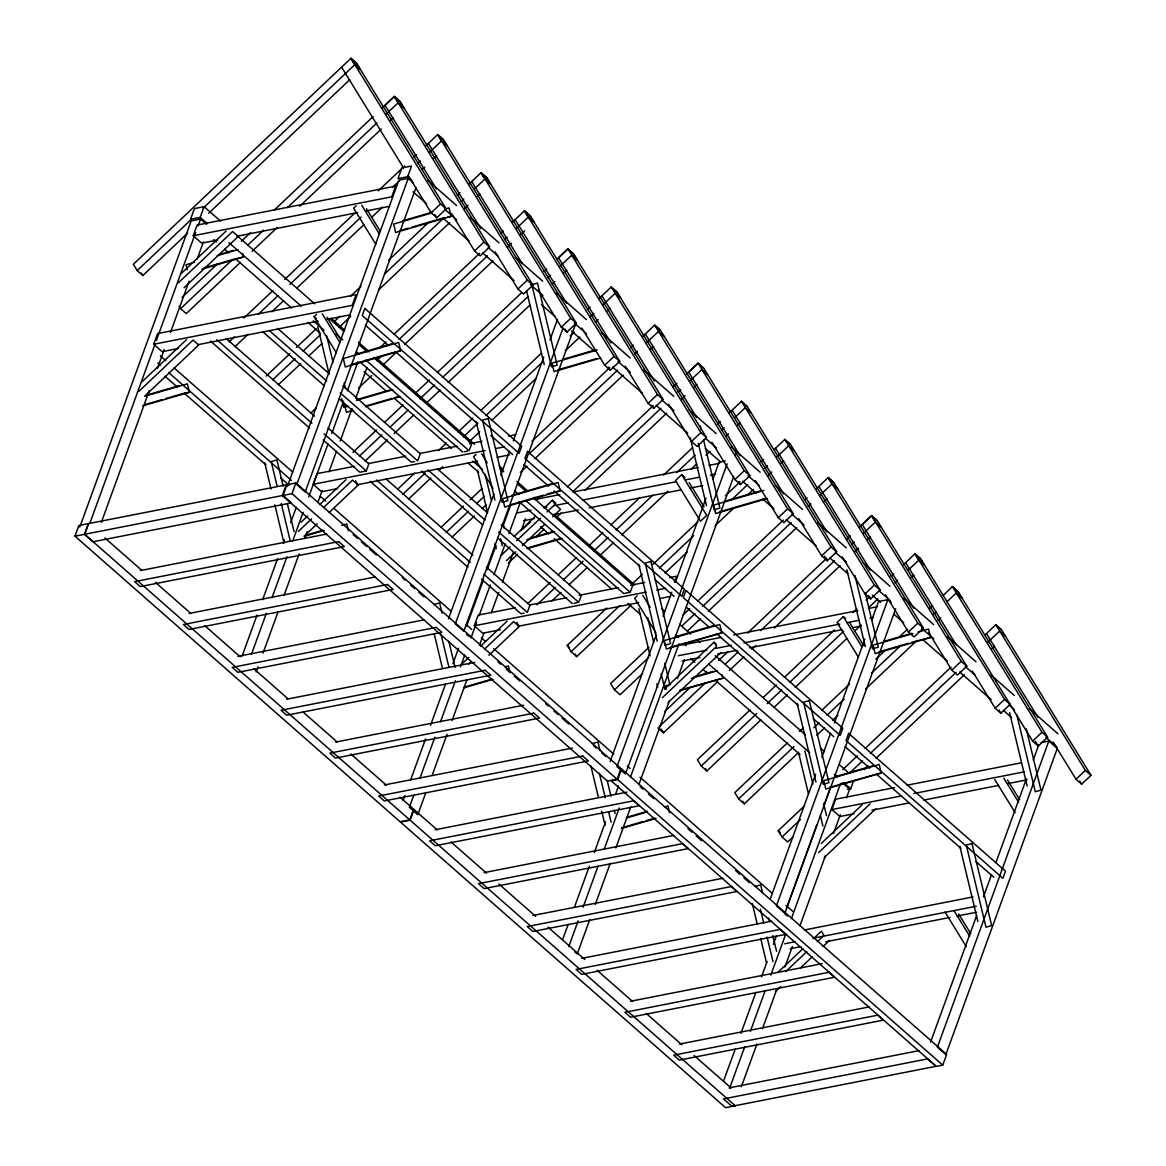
<?xml version="1.0" encoding="UTF-8"?>
<svg xmlns="http://www.w3.org/2000/svg" width="1166" height="1166" viewBox="0 0 1166 1166"><rect width="100%" height="100%" fill="white"/><g stroke="black" fill="none" stroke-linecap="round" stroke-linejoin="round"><path stroke-width="1.5" d="M399.967 797.15L413.639 809.146L409.732 819.844L400.084 821.738L74.988 536.185L78.88 525.487L295.887 482.957L620.982 768.511L617.076 779.209L607.428 781.103L282.332 495.55L286.224 484.837M79.798 527.061L191.239 220.855L200.596 219.019L206.63 224.324M88.456 523.636L84.55 534.334L93.003 541.767L291.485 502.867L283.032 495.433L286.923 484.735M153.737 344.247L157.629 333.549L356.111 294.648L352.219 305.346L153.737 344.247L162.191 351.68L178.15 348.547M193.235 235.736L197.127 225.038L395.609 186.137L391.718 196.835L193.235 235.736L201.689 243.155L217.634 240.036M88.543 523.592L84.652 534.29L409.732 819.844M204.079 206.674L194.431 208.568L190.539 219.266L200.188 217.372L204.079 206.674L220.476 221.074M89.767 523.519L155.136 343.897M156.39 340.472L195.611 232.704M198.103 225.869L200.596 219.019M101.325 522.383L149.277 390.668M157.366 368.427L164.217 349.611M170.44 332.514L189.125 281.195M197.214 258.954L203.438 241.843M287.419 486.368L398.874 180.162L408.217 178.325L413.041 182.566M74.988 536.185L291.996 493.655L295.887 482.957M407.663 176.707L411.554 166.009L401.891 167.904L398 178.602L407.663 176.707L411.758 180.307M408.217 178.325L296.762 484.531L305.215 491.965L416.043 187.464M242.105 656.094L257.059 615.036M262.656 599.645L277.595 558.587M283.207 543.196L284.446 539.771M290.669 522.66L296.281 507.268M337.586 488.612L321.641 491.731L313.188 484.313L317.079 473.615L354.304 466.313M251.462 654.257L266.402 613.199M271.999 597.808L286.953 556.75M292.549 541.359L303.131 512.282M308.742 496.876L328.04 443.852M331.771 433.592L343.606 401.089M347.337 390.814L357.933 361.737M256.17 671.951L258.05 666.821M263.02 653.135L277.974 612.077M284.198 594.966L299.137 553.908M304.734 538.517L307.226 531.681M317.808 502.59L322.18 490.624M329.016 471.807L336.493 451.271M340.224 441.01L352.059 408.508M355.79 398.247L366.999 367.45M323.142 440.005L359.828 472.23L366.27 470.962L368.864 463.835L328.098 428.024M469.65 449.376L471.72 443.678L373.907 357.743M448.487 618.825L493.947 493.947M500.797 475.13L509.513 451.169M513.332 440.821L543.75 357.087M549.973 339.991L557.45 319.455M563.061 327.894L455.352 623.825L463.806 631.258L575.246 325.052M403.115 800.576L404.981 795.431M410.592 780.039L425.532 738.982M430.516 725.296L445.456 684.253M452.918 663.716L458.53 648.325M466.619 626.084L483.438 579.896M487.169 569.635L495.885 545.688M503.362 525.152L510.825 504.63M500.447 629.742L482.724 633.225L474.27 625.792L478.162 615.094L515.372 607.807M413.711 795.314L409.353 807.295L417.807 814.713L425.896 792.472M419.935 778.203L434.874 737.16M440.486 721.754L455.425 680.696M460.41 667.025L464.768 655.044M470.991 637.933L476.588 622.542M479.08 615.692L490.288 584.909M494.02 574.649L505.228 543.852M508.974 533.591L520.182 502.794M410.199 820.252L735.294 1105.805L725.631 1107.7L400.536 822.147L410.199 820.252L414.09 809.554L437.323 829.944M432.12 775.375L447.059 734.318M452.044 720.632L466.983 679.574M479.445 645.366L483.803 633.386M491.28 612.864L498.742 592.328M502.473 582.067L513.069 552.99M521.158 530.749L525.516 518.768M579.298 600.942L581.368 595.243L501.22 524.831M519.162 501.657L623.766 593.552L630.208 592.284L632.803 585.157L533.62 498.042M674.414 582.315L676.63 576.193L669.546 577.593M610.124 761.587L656.196 635.004M663.046 616.187L671.762 592.226M675.493 581.965L705.998 498.144M712.849 479.328L719.072 462.217L725.31 461.007M727.176 463.82L616.974 766.601L625.428 774.02L733.764 476.369M735.527 454.623L736.65 451.563L731.184 446.767M617.674 779.588L621.565 768.89L946.661 1054.443L942.755 1065.141L936.327 1066.409L611.232 780.856L617.674 779.588L942.755 1065.141M735.848 454.9L736.956 451.84L760.174 472.245M562.551 939.825L568.163 924.434M574.386 907.323L589.326 866.265M594.31 852.579L605.518 821.782M615.473 794.425L618.592 785.869M568.789 946.544L578.132 920.892M583.117 907.206L598.056 866.149M604.279 849.037L619.219 807.98M630.427 777.197L678.991 643.763M589.69 919.755L577.243 953.963L574.823 951.85M595.301 904.364L610.241 863.306M615.852 847.915L630.791 806.857M638.881 784.616L669.386 700.795M677.49 678.554L684.34 659.737M770.187 899.132L815.632 774.253M821.855 757.142L830.571 733.195M834.317 722.935L864.822 639.114M871.672 620.297L878.523 601.481L887.865 599.645L891.48 602.822M887.865 599.645L776.41 905.851L784.864 913.269L895.692 608.783M723.518 1081.217L735.352 1048.715M740.949 1033.324L755.903 992.266M761.5 976.86L767.111 961.469M773.335 944.358L776.439 935.817M786.409 908.445L816.914 824.624M823.764 805.808L830.615 786.992M729.756 1087.936L744.695 1046.879M750.306 1031.487L765.246 990.43M770.857 975.038L785.797 933.981M791.393 918.589L840.584 783.435M854.11 813.722L839.855 816.521L831.926 809.554L835.701 799.176L894.555 787.648M741.328 1086.814L756.894 1044.036M762.491 1028.645L776.818 989.307M784.907 967.066L792.384 946.53M799.847 926.008L825.382 855.873M833.471 833.632L840.322 814.815M846.545 797.704L849.664 789.163L842.42 782.794M847.463 789.397L850.684 788.755L853.468 781.118M930.526 1042.229L976.598 915.645M983.448 896.829L991.537 874.587M995.895 862.621L1026.415 778.801M1033.251 759.97L1038.862 744.578M1048.832 741.037L937.377 1047.243L945.83 1054.662L1057.285 748.47L1048.832 741.037L1041.049 742.567M408.289 175.614L431.172 212.81L436.798 217.751L446.17 208.889L356.592 63.255L350.951 58.3L133.361 264.303L137.209 270.57L142.85 275.526L187.668 233.113M137.209 270.57L191.253 219.427M203.117 208.189L354.712 64.742L350.849 58.475L356.49 63.416L360.352 69.683L354.712 64.742M208.758 213.145L349.8 79.667M181.138 273.602L226.058 231.101M178.413 282.784L232.588 231.524L238.228 236.479L184.053 287.74M451.679 213.728L474.547 250.923L480.188 255.864L489.545 247.003L399.982 101.355L394.341 96.414L384.984 105.275L436.434 188.936M182.013 297.417L217.605 263.735M241.333 241.289L250.559 232.559M274.287 210.099L373.149 116.542M382.375 107.811L394.239 96.574L399.88 101.529L403.728 107.797L398.102 102.856L394.239 96.574M240.283 262.481L186.239 313.625L180.599 308.684L232.005 260.033M247.833 245.064L263.647 230.096M287.375 207.635L377.012 122.809M386.238 114.079L398.102 102.856M252.148 251.258L277.187 227.559M299.604 206.353L381.326 129.003M390.552 120.273L393.19 117.781M141.64 382.127L186.56 339.612M138.914 391.31L193.09 340.049L198.73 344.99L144.555 396.265M356.111 205.799L353.619 208.16L375.875 244.335M243.854 318.07L272.859 290.625M284.723 279.403L354.581 213.276M378.309 190.83L404.675 165.878M413.901 157.148L416.539 154.655M425.765 145.925L437.731 134.527L443.371 139.468L532.935 285.116L523.578 293.978L517.937 289.022L495.069 251.841M229.265 341.798L234.526 336.814M258.254 314.354L278.033 295.639M289.897 284.417L361.081 217.051M392.709 187.114L399.311 180.876M417.763 163.415L420.401 160.923M429.627 152.192L441.491 140.955L437.629 134.688L443.269 139.643L447.117 145.91L441.491 140.955M234.891 346.754L248.081 334.278M271.809 311.818L283.673 300.595M296.849 288.119L364.084 224.499M371.983 217.022L382.535 207.038M422.077 169.609L424.715 167.117M433.941 158.387L436.58 155.894M336.376 352.861L314.12 316.671L316.613 314.31M431.172 212.81L440.529 203.948L350.951 58.3M266.154 376.137L289.882 353.677M296.47 347.439L316.248 328.739M350.514 296.295L361.066 286.326M388.744 260.12L428.286 222.706M457.291 195.261L459.929 192.754M469.155 184.024L481.121 172.626L486.761 177.582L576.325 323.23L566.967 332.091L561.327 327.136L538.459 289.955M272.655 379.912L295.056 358.705M302.971 351.214L320.096 335.006M334.598 321.277L339.874 316.292M384.693 273.879L442.686 218.989M461.153 201.529L463.776 199.036M474.329 189.052L484.867 179.068L481.019 172.801L486.659 177.757L490.507 184.024L484.867 179.068M278.28 384.867L300.697 363.661M308.596 356.169L321.787 343.693M338.912 327.486L350.777 316.248M378.469 290.057L449.639 222.691M464.141 208.976L468.105 205.231M477.331 196.5L479.969 194.008M474.547 250.923L483.919 242.062L394.341 96.414M310.856 412.997L316.132 408.013M379.402 348.138L385.99 341.9M393.904 334.409L479.59 253.328M500.68 233.36L503.318 230.868M512.544 222.138L524.511 210.74L530.136 215.695L619.714 361.343L610.357 370.205L604.717 365.25L581.849 328.069M376.676 360.644L381.938 355.645M399.078 339.437L487.403 255.85M504.528 239.642L507.166 237.15M516.392 228.405L528.256 217.182L524.409 210.915L530.034 215.87L533.897 222.138L528.256 217.182M358.574 388.045L371.765 375.569M383.629 364.346L396.804 351.87M404.719 344.378L493.029 260.805M507.531 247.09L511.48 243.344M520.721 234.614L524.671 230.868M517.937 289.022L527.309 280.161L437.731 134.527M625.238 366.182L648.107 403.363L653.732 408.319L663.104 399.457L573.526 253.809L567.9 248.854L558.529 257.715L610.94 342.935M352.934 452.364L376.662 429.904M384.561 422.427L403.028 404.952M414.877 393.729L429.38 380.014M437.294 372.522L521.654 292.681M544.07 271.474L546.708 268.982M557.246 258.998L567.798 249.028L573.424 253.969L577.287 260.251L571.646 255.296L559.782 266.518M359.419 456.139L381.836 434.933M389.735 427.441L408.202 409.98M420.066 398.757L434.554 385.028M442.468 377.551L528.154 296.456M547.918 277.756L550.556 275.249M365.06 461.08L387.462 439.874M394.064 433.635L413.828 414.936M427.018 402.459L440.194 389.983M448.108 382.492L529.83 305.157M552.232 283.95L554.87 281.458M564.096 272.713L566.734 270.221M301.09 522.193L307.693 515.94M319.586 504.674L346.011 479.678M298.365 531.375L311.584 518.87M323.478 507.604L352.54 480.1L358.181 485.056L329.103 512.559M304.005 536.316L317.225 523.811M561.327 327.136L570.699 318.274L481.121 172.626M397.635 489.224L414.775 473.002M438.503 450.557L446.403 443.065M458.267 431.843L472.769 418.113M480.684 410.636L541.315 353.254M587.46 309.588L590.083 307.095M599.309 298.365L611.275 286.967L616.916 291.923L706.494 437.556L697.122 446.418L691.496 441.477L668.628 404.281M402.809 494.253L425.226 473.032M463.441 436.856L477.943 423.141M485.858 415.65L542.54 362.014M570.218 335.823L574.168 332.077M589.996 317.108L593.946 313.363M603.172 304.632L615.036 293.409L620.676 298.35L616.814 292.083L611.173 287.142M408.45 499.194L430.852 477.987M438.766 470.51L442.716 466.764M469.082 441.812L479.634 431.828M491.484 420.605L536.302 378.192M565.306 350.747L579.808 337.032M595.622 322.064L598.26 319.557M607.486 310.826L610.124 308.334M476.063 454.376L473.571 456.737L493.043 488.394M604.717 365.25L614.074 356.388L524.511 210.74M441.025 527.338L463.427 506.131M470.029 499.893L481.893 488.656M531.973 441.258L609.745 367.654M630.835 347.701L633.473 345.209M642.699 336.478L654.665 325.081L660.306 330.022L749.884 475.67L740.512 484.531L734.871 479.59L712.003 442.395M446.199 532.352L468.601 511.145M476.515 503.668L484.429 496.177M529.247 453.763L617.557 370.19M634.698 353.968L637.336 351.476M646.562 342.746L658.426 331.523L664.066 336.464M451.84 537.307L474.241 516.101M482.156 508.609L486.105 504.878M520.371 472.434L526.974 466.196M534.873 458.719L623.198 375.131M650.876 348.94L653.514 346.448M648.107 403.363L657.464 394.502L567.9 248.854M514.089 536.491L535.238 516.48M544.478 507.735L552.407 500.229L555.788 503.202M755.393 480.509L778.261 517.689L783.902 522.645L793.259 513.783L703.696 368.135L698.055 363.194L688.698 372.056L740.148 455.717M522.645 529.262L530.545 521.785M567.463 486.849L653.135 405.768M672.913 387.054L676.863 383.322M686.089 374.577L697.953 363.355L703.594 368.31M500.812 555.672L510.052 546.927M516.655 540.674L540.441 518.156M547.043 511.903L554.972 504.412L552.407 500.229M572.637 491.877L660.947 408.304M678.087 392.082L680.725 389.59M689.951 380.859L701.815 369.622L707.441 374.577M506.438 560.627L515.693 551.868M522.295 545.615L544.755 524.365M552.684 516.859L560.613 509.353L554.972 504.412M508.405 562.945L517.631 554.214M536.083 536.754L543.997 529.262M557.173 516.786L561.123 513.04M584.851 490.595L666.588 413.245M681.09 399.53L685.04 395.784M694.266 387.054L696.904 384.561M691.496 441.477L700.853 432.615L611.275 286.967M462.159 663.673L468.761 657.42M480.654 646.168L507.079 621.157M527.804 603.551L550.206 582.344M558.12 574.867L576.572 557.406M588.436 546.169L602.939 532.454M610.838 524.962L639.842 497.518M663.571 475.072L692.575 447.627M717.615 423.928L720.253 421.422M729.479 412.691L741.445 401.293L747.085 406.249L836.649 551.897L827.292 560.759L821.651 555.803L798.783 518.622M468.688 664.11L471.341 661.603M484.546 649.098L513.623 621.595L519.249 626.536L488.86 655.292M536.928 604.833L555.38 587.373M563.295 579.881L583.058 561.181M593.611 551.197L608.113 537.468M616.012 529.991L652.931 495.054M676.659 472.609L695.111 455.148M721.477 430.196L724.115 427.703M734.653 417.72L745.205 407.736L750.831 412.691M681.702 474.664L675.464 480.567L700.489 521.26L706.742 515.357L681.702 474.664L685.083 477.623M551.795 601.058L561.021 592.328M568.921 584.836L587.387 567.376M600.563 554.899L613.739 542.423M621.653 534.946L667.783 491.28M691.511 468.819L696.787 463.835M706.013 455.104L709.977 451.359M725.791 436.39L728.429 433.898M737.655 425.167L740.293 422.675M734.871 479.59L744.243 470.729L654.665 325.081M630.762 605.489L576.718 656.633L571.092 651.677L567.23 645.41L606.772 607.982M633.138 583.044L642.364 574.299M652.916 564.329L697.734 521.916M725.412 495.71L739.914 481.995M761.004 462.028L763.643 459.535M774.18 449.566L784.835 439.407L790.461 444.363L880.038 590.011L870.681 598.872L865.041 593.917L842.173 556.736M571.092 651.677L619.86 605.518M659.402 568.104L693.683 535.66M731.898 499.485L747.727 484.517M764.852 468.309L767.49 465.802M776.716 457.072L788.58 445.849L794.221 450.805M637.146 595.855L634.654 598.216L655.977 632.89M665.043 573.045L687.444 551.839M715.137 525.647L733.589 508.187M748.091 494.457L753.353 489.472M767.855 475.743L771.819 472.011M781.045 463.281L783.683 460.774M778.261 517.689L787.633 508.828L698.055 363.194M648.85 647.349L610.62 683.524L614.482 689.791L620.108 694.747L642.524 673.54M683.116 614.905L689.704 608.667M697.618 601.19L783.304 520.109M804.394 500.141L807.032 497.649M816.258 488.918L828.224 477.521L833.85 482.476L923.428 628.11L914.057 636.971L908.431 632.03L885.562 594.835M614.482 689.791L648.748 657.362M681.702 626.171L694.878 613.695M702.792 606.218L791.116 522.63M808.242 506.408L810.88 503.916M820.106 495.186L831.97 483.963L828.122 477.696L833.748 482.637M687.342 631.127L700.518 618.65M708.432 611.159L796.742 527.586M824.42 501.38L827.058 498.888M665.145 688.45L714.029 642.189L716.274 644.171M662.419 697.632L716.594 646.372L714.029 642.189M821.651 555.803L831.023 546.941L741.445 401.293M668.06 702.588L720.909 652.566M928.952 632.949L951.82 670.144L957.446 675.085L966.818 666.223L877.24 520.59L871.614 515.634L862.242 524.496L913.707 608.156M664.547 711.654L689.602 687.955M704.104 674.225L706.727 671.733M718.591 660.51L727.817 651.779M747.595 633.065L826.694 558.208M846.458 539.508L850.408 535.762M859.648 527.032L871.512 515.795L877.138 520.75M659.184 726.651L705.313 682.999M725.092 664.285L738.267 651.809M760.684 630.602L834.492 560.744M851.632 544.522L854.27 542.03M863.496 533.299L875.36 522.077L871.512 515.795M657.857 727.905L663.498 732.846L717.542 681.702M729.406 670.479L743.908 656.764M751.822 649.273L755.772 645.527M774.224 628.066L840.132 565.699M854.634 551.97L858.584 548.224M867.81 539.494L870.448 537.001M865.041 593.917L874.398 585.055L784.835 439.407M845.583 618.607L843.324 616.625L837.086 622.527L858.409 657.201M750.117 709.846L697.399 759.736L701.247 766.018L706.888 770.959L760.932 719.816M763.307 697.37L776.483 684.894M784.397 677.417L834.477 630.004M852.944 612.544L856.893 608.798M866.119 600.067L868.757 597.575M891.159 576.368L893.797 573.876M903.023 565.146L914.989 553.748L920.63 558.689L1032.624 741.124L1038.265 746.065L1047.622 737.204L958.058 591.57L952.418 586.615L943.09 595.52M701.247 766.018L756.617 713.621M767.155 703.637L781.657 689.922M789.571 682.431L843.616 631.287M868.655 607.588L877.881 598.858M895.022 582.636L897.66 580.143M908.197 570.159L918.75 560.19L914.887 553.908L920.528 558.864L924.39 565.131L918.75 560.19M774.107 707.339L787.298 694.863M795.197 687.386L846.618 638.735M854.518 631.243L861.106 625.005M911.2 577.607L913.838 575.115M787.546 742.713L734.813 792.618L738.676 798.885L744.302 803.84L798.346 752.682M799.41 731.49L803.359 727.744M821.811 710.283L849.504 684.092M875.855 659.14L885.081 650.409M899.584 636.68L907.498 629.203M929.9 607.996L932.538 605.489M908.431 632.03L917.788 623.169L828.224 477.521M738.676 798.885L794.031 746.488M813.81 727.773L819.086 722.789M826.986 715.297L844.126 699.09M871.804 672.884L900.808 645.454M933.762 614.263L936.4 611.771M946.938 601.787L956.164 593.057L961.804 597.998L957.956 591.73L952.316 586.79M816.812 735.221L824.712 727.744M832.626 720.253L837.902 715.268M865.58 689.062L916.986 640.411M938.076 620.458L940.714 617.965M792.967 836.955L787.691 841.939L782.065 836.999L778.203 830.731L804.569 805.779M842.799 769.604L857.287 755.874M865.201 748.397L950.888 667.302M985.153 634.872L995.808 624.728L1001.434 629.669L1091.012 775.317L1081.654 784.179L1076.014 779.238L1053.146 742.042M951.82 670.144L961.178 661.282L871.614 515.634M782.065 836.999L800.517 819.523M849.285 773.379L862.461 760.902M870.375 753.411L956.062 672.33M987.689 642.393L999.553 631.17L1005.194 636.111M864.152 769.589L868.102 765.843M876.016 758.366L964.326 674.793M992.018 648.587L994.642 646.095M821.316 843.426L862.272 804.657M818.59 852.608L870.128 803.84M824.231 857.549L875.768 808.781M1004.567 699.396L1010.208 704.337L1000.836 713.198L995.196 708.243L1004.567 699.396L914.989 553.748M777.809 972.473L802.908 948.716M813.474 938.717L821.403 931.211L823.983 935.394L817.366 941.647M785.665 971.657L806.799 951.645M1032.624 741.124L1041.981 732.263L952.418 586.615M775.434 991.61L780.724 986.611M800.546 967.853L812.44 956.601M823.007 946.588L829.609 940.335M1076.014 779.238L1085.371 770.376L995.808 624.728M219.441 254.407L233.287 250.384M194.693 262.219L186.035 264.74L187.245 269.798M217.211 255.66L237.995 249.626M204.137 267.874L237.048 258.313M201.907 269.142L243.49 257.045L242.674 253.678M402.809 220.768L432.251 212.197M431.77 212.955L393.656 224.047L395.682 232.471L451.111 216.351L449.085 207.912L445.616 208.933M399.632 230.708L408.289 228.201M411.758 227.181L444.669 217.605M148.038 394.691L179.214 385.625M145.823 395.944L187.391 383.847L189.402 392.286L142.646 405.885M531.827 284.723L537.511 283.061L557.202 365.162L551.503 366.809L532.25 286.457M144.861 404.631L162.191 399.588M165.645 398.583L182.975 393.554M355.878 354.289L392.257 343.693M350.981 364.725L392.548 352.642M400.71 350.864L345.282 366.999L343.27 358.56L398.699 342.44L400.71 350.864L394.283 352.132M357.015 399.559L391.659 389.488M356.519 400.317L392.898 389.735M348.153 406.264L343.883 407.502L341.784 398.772M365.964 405.972L391.951 398.422M353.356 410.257L346.419 412.268L344.407 403.844M365.468 406.73L400.113 396.659M562.901 359.376L595.811 349.8M597.065 350.048L552.028 363.151L554.039 371.575L600.811 357.977M558.004 369.826L596.103 358.734M305.754 535.252L323.069 530.209M305.259 536.01L324.323 530.457M341.638 525.429L346.841 523.913L348.459 530.661M511.874 495.346L551.707 483.759M510.416 504.791L543.327 495.215M546.796 494.209L551.999 492.693M560.161 490.93L504.732 507.05L502.721 498.625L558.15 482.491L560.161 490.93L553.719 492.183M530.763 537.992L553.267 531.448M526.799 539.756L554.52 531.696M527.586 547.947L557.027 539.377M527.09 548.69L561.735 538.619M724.523 501.336L760.902 490.755M763.876 490.492L713.65 505.111L715.662 513.55L767.622 498.421M719.611 511.787L764.648 498.684M433.912 604.527L439.611 602.866L442.118 613.345M504.995 666.879L508.449 665.873L510.067 672.622L506.117 668.963M464.199 687.153L491.906 679.093M463.704 687.911L493.16 679.341M675.216 636.811L713.33 625.719M670.304 647.261L721.783 632.89L719.757 624.466L664.329 640.586L666.354 649.01L721.783 632.89M693.668 677.052L712.717 671.499M670.669 684.355L665.465 685.87L666.282 689.237M691.453 678.306L717.425 670.741M680.099 690.01L722.92 678.175L722.104 674.793M679.618 690.768L722.92 678.175M883.974 641.387L911.681 633.327M912.934 633.575L873.086 645.177L875.112 653.601L930.541 637.481L928.515 629.042L918.123 632.074M879.062 651.838L908.518 643.268M911.972 642.262L930.541 637.481M592.284 743.631L597.969 741.97L600.067 750.7M626.827 817.279L647.611 811.23M626.331 818.022L647.115 811.973M664.445 806.945L667.899 805.939L669.517 812.673M621.915 827.714L642.699 821.68M646.168 820.66L654.826 818.153M621.42 828.472L656.064 818.401M834.667 776.862L872.766 765.785M829.755 787.312L881.234 772.956L879.208 764.517L823.779 780.637L825.805 789.076L881.234 772.956M754.985 886.539L760.669 884.892L762.768 893.622M237.135 236.217L357.641 212.591M366.503 210.857L389.531 206.338M238.651 257.992L243.49 257.045M447.89 216.978L451.111 216.351M197.637 344.728L318.143 321.116M327.005 319.382L350.033 314.864M184.578 393.234L189.402 392.286M395.405 397.417L400.244 396.469M368.471 463.543L405.695 456.241M419.862 453.472L457.087 446.17M469.49 443.736L481.893 441.316M508.478 436.099L515.561 434.714M414.484 461.517L411.263 462.144L339.248 398.903M464.301 451.752L467.522 451.125M313.188 484.313L485.085 450.615M495.71 448.531L504.572 446.797M357.087 484.794L477.594 461.168M497.08 457.349L509.484 454.915M140.27 570.582L326.597 534.072M534.917 499.485L559.767 494.617M573.964 491.833L698.172 467.493M708.826 465.394L719.466 463.31M516.83 512.967L531.026 510.183M543.443 507.749L547 507.05M554.098 505.665L568.294 502.881M582.49 500.097L676.528 481.66M685.404 479.926L699.6 477.142M710.254 475.058L715.574 474.008M523.505 520.736L534.159 518.651M553.675 514.833L578.511 509.95M589.165 507.866L681.44 489.778M690.316 488.044L702.734 485.61M558.631 539.056L561.852 538.43M189.081 613.462L375.408 576.937M237.893 656.341L424.22 619.816M529.553 605.023L566.763 597.735M579.167 595.301L618.155 587.664M630.558 585.23L644.74 582.446M524.117 613.083L520.896 613.71L481.5 579.108M573.949 603.318L577.17 602.691M474.27 625.792L646.153 592.109M656.793 590.025L665.655 588.291M518.156 626.273L638.662 602.662M659.927 598.493L670.567 596.409M286.705 699.206L474.81 662.346M682.183 645.031L721.229 637.379M733.647 634.945L857.87 610.605M868.51 608.506L877.386 606.772M678.291 655.729L706.683 650.162M715.56 648.427L731.534 645.294M743.952 642.86L839.782 624.087M846.88 622.688L859.298 620.254M869.938 618.169L873.494 617.47M682.154 661.035L699.906 657.551M717.644 654.068L737.16 650.249M749.592 647.815L841.867 629.727M852.506 627.643L861.383 625.909M335.517 742.086L523.621 705.211M384.328 784.966L572.433 748.091M435.312 829.74L626.958 792.18M907.031 785.199L1021.168 762.826M484.123 872.62L673.992 835.395M831.926 809.554L901.478 795.926M913.955 793.478L1024.52 771.805M871.949 810.224L909.393 802.893M923.661 800.095L998.562 785.418M1007.482 783.669L1027.1 779.821M532.935 915.485L722.803 878.275M581.747 958.365L771.615 921.155M804.453 929.972L973.027 896.931M784.587 943.79L795.241 941.705M812.979 938.236L976.233 906.23M790.227 948.745L800.867 946.661M825.717 941.793L949.926 917.438M957.024 916.053L976.554 912.235M630.558 1001.244L822.205 963.67M679.37 1044.109L869.238 1006.899M729.158 1087.849L919.027 1050.639M654.563 325.241L660.204 330.197M741.343 401.468L746.983 406.424M784.733 439.582L790.359 444.523M995.706 624.889L1001.332 629.844M831.97 483.963L837.611 488.918M875.36 522.077L881 527.017M427.951 180.409L456.635 205.595M470.292 217.605L498.975 242.79M515.357 257.19L542.686 281.195M556.342 293.191L586.396 319.586M601.423 332.776L630.106 357.977M643.763 369.972L673.817 396.367M688.829 409.572L716.157 433.563M775.201 485.435L802.529 509.425M817.555 522.63L846.239 547.831M862.621 562.231L889.95 586.221M903.606 598.216L933.66 624.612M947.317 636.607L976 661.807M991.027 675.012L1014.245 695.402M1029.272 708.607L1057.956 733.793M440.529 203.948L446.17 208.889M483.919 242.062L489.545 247.003M527.309 280.161L532.935 285.116M570.699 318.274L576.325 323.23M614.074 356.388L619.714 361.343M657.464 394.502L663.104 399.457M700.853 432.615L706.494 437.556M744.243 470.729L749.884 475.67M787.633 508.828L793.259 513.783M831.023 546.941L836.649 551.897M874.398 585.055L880.038 590.011M917.788 623.169L923.428 628.11M961.178 661.282L966.818 666.223M1041.981 732.263L1047.622 737.204M1085.371 770.376L1091.012 775.317M444.538 209.108L456.839 219.908M488.248 247.498L497.809 255.893M530.588 284.693L542.89 295.494M574.299 323.084L586.6 333.884M618.009 361.475L630.31 372.275M661.72 399.88L674.021 410.665M705.43 438.27L716.361 447.861M748.091 475.743L759.022 485.333M791.801 514.133L804.088 524.933M835.512 552.524L846.443 562.129M879.222 590.914L890.154 600.519M921.563 628.11L933.849 638.91M965.273 666.515L974.834 674.91M1008.984 704.905L1014.449 709.7M1045.858 737.291L1056.79 746.896M413.026 191.792L426.683 203.802M443.08 218.188L469.024 240.998M482.695 252.993L514.104 280.583M541.418 304.588L555.089 316.584M571.471 330.984L594.689 351.374M612.456 366.969L642.495 393.365M656.167 405.36L687.576 432.965M705.328 448.56L720.355 461.751M742.523 481.237L756.195 493.233M763.016 499.223L773.947 508.828M786.234 519.628L816.287 546.023M829.944 558.018L847.711 573.614M872.299 595.214L880.49 602.414M894.147 614.409L903.708 622.804M922.831 639.609L947.419 661.209M959.705 671.995L991.129 699.6M1003.416 710.4L1011.622 717.6M365.352 325.227L388.555 345.602M395.361 351.593L477.215 423.477M490.857 435.457L512.676 454.638M523.971 464.549L548.516 486.12M553.981 490.915L639.915 566.399M654.928 579.575L674.021 596.351M686.424 607.253L709.613 627.614M716.434 633.604L798.287 705.503M813.285 718.679L833.748 736.65M845.029 746.575L869.588 768.132M876.409 774.122L960.988 848.411M975.986 861.601L993.723 877.167M236.873 235.474L314.718 303.86M331.115 318.26L344.772 330.255M358.428 342.25L369.36 351.855M376.195 357.845L474.533 444.231M499.121 465.832L503.216 469.432M516.888 481.427L527.804 491.032M534.961 497.299L537.686 499.704M554.083 514.104L634.668 584.895M661.982 608.885L664.722 611.29M679.749 624.48L690.666 634.085M697.501 640.076L700.227 642.481M715.254 655.686L805.415 734.871M820.427 748.062L824.537 751.662M839.549 764.867L849.11 773.262M329.074 318.362L344.014 331.494M358.968 344.626L367.115 351.782M499.66 468.207L503.741 471.793M517.325 483.715L525.472 490.886M335.983 333.855L342.775 339.816M356.373 351.753L359.084 354.143M365.876 360.105L469.126 450.805M514.731 490.857L518.797 494.428M525.589 500.403L630.208 592.284M314.12 316.671L316.38 318.653M200.188 217.372L207.023 223.376M228.871 242.572L301.265 306.162M675.843 635.178L678.583 637.583M708.636 663.979L809.714 752.77M834.302 774.355L837.028 776.76M843.863 782.765L850.684 788.755M683.859 643.515L686.278 645.643M313.246 320.796L324.119 330.342M360.79 362.568L462.698 452.073M472.959 461.095L482.476 469.446M213.757 239.657L216.482 242.062M224.674 249.262L228.784 252.862M235.605 258.852L291.617 308.057M307.999 322.443L320.3 333.243M364.011 371.633L385.859 390.843M394.05 398.043L451.417 448.429M467.814 462.829L478.745 472.419M540.528 526.697L548.72 533.897M554.185 538.692L611.552 589.078M627.949 603.478L640.236 614.278M690.782 658.673L694.878 662.273M703.069 669.473L707.164 673.074M715.37 680.274L800.051 754.664M277.639 328.448L329.264 373.79M342.848 385.727L420.299 453.749L417.705 460.891L340.253 392.869M437.352 468.747L487.621 512.894M269.608 330.809L326.669 380.932M427.966 469.913L485.027 520.036M498.611 531.958L578.773 602.37M263.166 332.062L324.308 385.771M421.524 471.166L482.666 524.875M497.605 537.992L572.331 603.638M226.204 338.534L314.514 416.102M385.931 478.818L472.871 555.191M486.455 567.128L529.932 605.314L527.338 612.456L483.861 574.27M567.23 645.41L569.489 647.392M778.203 830.731L780.462 832.699M216.818 339.7L311.92 423.229M324.148 433.971L366.27 470.962M376.531 479.984L470.277 562.333M210.376 340.953L309.558 428.068M370.103 481.252L467.916 567.172M160.354 355.849L165.82 360.644M173.996 367.829L292.681 472.07M320.329 496.366L325.795 501.161M333.972 508.347L451.286 611.392M466.283 624.582L471.749 629.378M481.427 637.875L485.522 641.46M493.699 648.66L613.739 754.096M627.381 766.077L630.106 768.481M640.032 777.197L772.358 893.418M785.986 905.399L792.807 911.389M157.76 362.99L160.485 365.381M168.676 372.566L291.442 480.407M353.196 534.655L357.292 538.255M361.387 541.84L366.838 546.635M369.578 549.04L376.385 555.031M402.314 577.797L405.039 580.187M410.49 584.982L414.586 588.582M418.681 592.168L424.132 596.963M466.415 634.1L469.155 636.505M497.926 661.778L500.651 664.183M514.293 676.163L519.745 680.959M545.673 703.71L548.399 706.115M553.85 710.91L557.946 714.496M562.041 718.096L568.862 724.086M593.407 745.657L596.147 748.047M601.598 752.842L605.693 756.442M640.163 786.729L642.889 789.12M648.354 793.915L653.805 798.71M687.911 828.662L692.006 832.262M696.102 835.847L701.553 840.642M735.659 870.594L739.74 874.194M743.835 877.794L749.301 882.575M784.762 913.736L787.487 916.126M164.96 376.224L177.247 387.01M184.053 393L265.906 464.899M280.904 478.075L289.095 485.26M291.996 493.655L617.076 779.209M104.925 537.992L141.815 570.378M155.472 582.388L190.991 613.578M204.648 625.574L240.152 656.764M253.824 668.774L287.973 698.769M302.985 711.96L337.134 741.955M350.806 753.95L386.31 785.155M450.98 841.954L486.484 873.145M498.786 883.945L535.66 916.33M547.962 927.13L584.836 959.531M597.123 970.331L632.642 1001.521M646.299 1013.516L681.818 1044.721M694.105 1055.507L730.995 1087.907M1079.745 781.089L1081.654 784.179M986.436 633.59L1037.9 717.25M1035.408 741.416L1038.265 746.065M998.927 710.094L1000.836 713.198M905.632 562.61L956.135 644.725M972.327 671.062L995.196 708.243M1007.526 780.025L1019.58 799.628M1003.751 778.086L1018.574 802.208M818.853 486.382L870.317 570.057M994.729 779.471L1015.12 812.644M868.772 595.768L870.681 598.872M775.463 448.269L826.927 531.944M824.435 556.109L827.292 560.759M732.088 410.155L783.537 493.83M849.883 623.081L863.787 645.687M843.324 616.625L861.863 646.766M738.603 481.441L740.512 484.531M645.308 333.942L696.758 417.603M601.918 295.829L654.33 381.049M651.838 405.214L653.732 408.319M958.743 914.086L970.782 933.675M954.021 910.631L969.791 936.269M689.193 482.622L704.031 506.744M944.999 912.016L966.322 946.69M608.448 367.101L610.357 370.205M515.139 219.602L566.603 303.277M565.058 328.987L566.967 332.091M471.749 181.488L522.266 263.618M428.374 143.389L480.771 228.594M434.889 214.661L436.798 217.751M341.594 67.162L403.538 167.875M642.743 595.33L650.162 607.384M742.771 801.319L744.302 803.84M366.43 208.714L380.335 231.32M361.722 205.26L379.329 233.9M705.343 768.452L706.888 770.959M661.18 729.085L663.498 732.846M481.675 453.836L487.228 462.887M575.188 654.126L576.718 656.633M516.684 622.352L519.249 626.536M326.932 317.225L340.836 339.845M322.224 313.785L339.831 342.425M355.601 480.873L358.181 485.056M179.054 306.177L180.599 308.684M141.305 273.004L142.85 275.526M1026.313 728.954L1040.961 790.096L1035.277 791.743L1016.854 714.889M1009.581 712.659L1027.159 786.03M959.851 846.385L977.851 921.49M865.289 593.028L878.26 647.174L872.576 648.835L854.984 575.465M846.866 569.751L865.289 646.605M823.575 803.447L826.505 815.661M797.15 703.477L815.981 782.08M804.904 750.948L812.862 784.135M820.398 815.573L822.905 826.053M798.462 752.216L808.519 794.133M700.227 425.984L701.058 429.467M703.564 439.946L719.903 508.07L714.204 509.731L698.303 443.357M690.185 437.629L706.509 505.752M768.627 918.079L769.458 921.563M772.81 935.54L776.585 951.267M760.421 909.247L763.774 923.224M767.126 937.202L772.985 961.644M752.303 903.519L757.332 924.492M760.684 938.455L766.543 962.912M664.78 663.41L669.794 684.384M638.779 564.373L657.201 641.227M647.786 617.907L653.645 642.364M661.18 673.802L664.941 689.529M638.822 608.696L650.132 655.86M656.837 683.801L657.668 687.299M526.638 291.223L544.231 364.579M607.18 780.404L610.955 796.116M614.293 810.093L615.138 813.591M599.397 773.32L605.256 797.777M608.608 811.74L611.115 822.234M590.856 765.843L598.391 797.282M601.743 811.259L605.096 825.237M502.925 523.17L504.193 528.402M476.078 421.451L494.923 500.054M485.1 474.168L491.382 500.374M500.593 538.794L502.269 545.775M477.404 470.19L487.446 512.107M494.982 543.545L496.235 548.792M448.823 641.285L455.09 667.491M441.025 634.217L448.983 667.404M434.175 633.736L442.541 668.657M344.13 383.148L345.384 388.38M326.713 335.895L332.995 362.087M317.764 326.669L329.06 373.834M283.178 486.149L276.896 459.943L271.212 461.605L277.071 486.062M287.375 503.61L294.065 531.565M281.254 503.523L290.057 540.208M264.769 462.873L271.051 489.064M274.826 504.791L284.023 543.21M364.841 308.451L362.247 315.578L519.118 453.37L521.712 446.243L364.841 308.451M527.542 451.359L524.948 458.5L681.818 596.292L684.413 589.151L527.542 451.359M685.914 590.462L683.32 597.604L840.19 735.396L842.785 728.254L685.914 590.462M848.615 733.385L846.02 740.512L1002.891 878.304L1005.486 871.177L848.615 733.385M488.204 418.536L482.52 420.183L502.196 502.284L507.88 500.622L488.204 418.536M650.92 561.444L645.221 563.105L664.897 645.206L670.596 643.545L650.92 561.444M809.277 700.547L803.593 702.209L823.269 784.31L828.953 782.648L809.277 700.547M971.978 843.47L966.293 845.131L985.97 927.218L991.654 925.571L971.978 843.47M338.679 541.636L134.6 581.63L140.241 586.585L344.32 546.592L338.679 541.636M387.491 584.516L183.412 624.51L189.052 629.451L393.117 589.457L387.491 584.516M436.303 627.381L232.223 667.375L237.864 672.33L441.929 632.336L436.303 627.381M485.114 670.261L281.035 710.254L286.676 715.21L490.74 675.216L485.114 670.261M533.926 713.14L329.847 753.134L335.487 758.075L539.552 718.081L533.926 713.14M582.738 756.005L378.659 796.014L384.299 800.955L588.364 760.961L582.738 756.005M633.706 800.794L429.642 840.788L435.282 845.744L639.347 805.735L633.706 800.794M682.518 843.659L478.454 883.668L484.094 888.609L688.159 848.615L682.518 843.659M731.33 886.539L527.265 926.533L532.906 931.488L736.97 891.494L731.33 886.539M780.141 929.419L576.077 969.412L581.703 974.368L785.782 934.36L780.141 929.419M828.953 972.284L624.889 1012.292L630.514 1017.233L834.594 977.239L828.953 972.284M877.765 1015.163L673.7 1055.157L679.326 1060.113L883.405 1020.119L877.765 1015.163M927.553 1058.903L723.488 1098.897L731.942 1106.315L936.007 1066.322L927.553 1058.903"/></g></svg>
